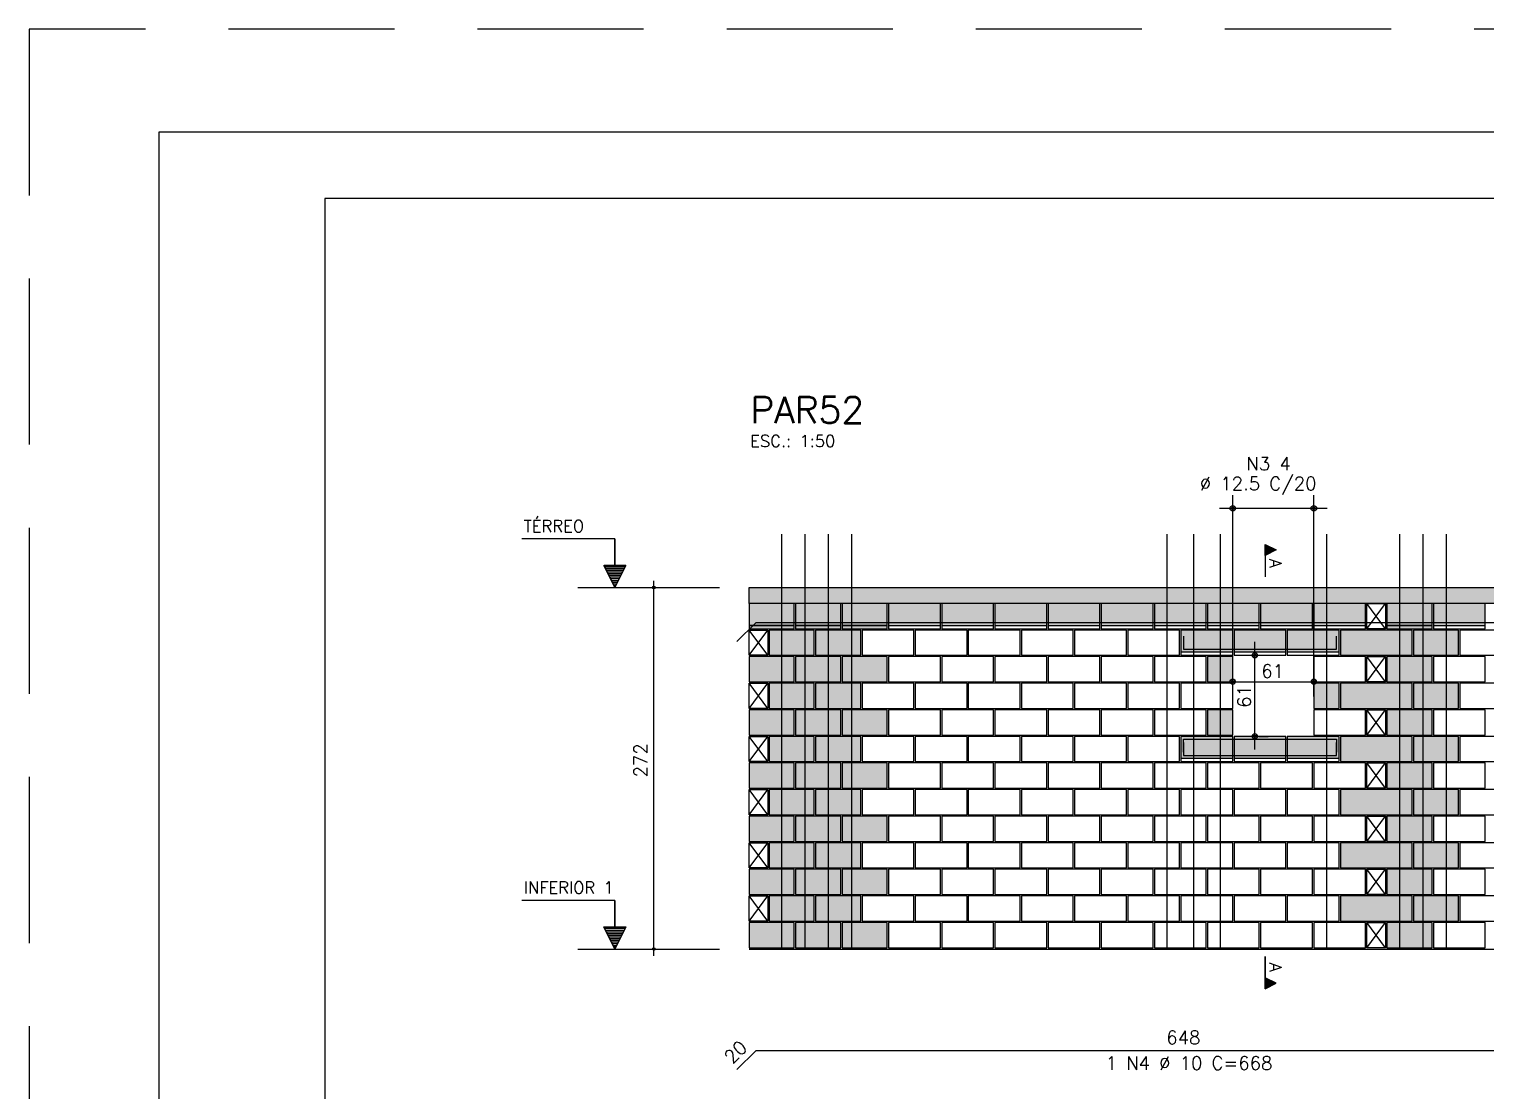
# Model space of a CAD drawing. Extents: x -1.9 to 86, y -1.6 to 60.9.
# Drawn here: x -1.95 to 19.98, y 44.97 to 60.95 of the extents above; entities that cross this region are included whole.
import ezdxf

# ---------------------------------------------------------------- set-up
doc = ezdxf.new("R2010")
doc.units = 0
doc.header["$MEASUREMENT"] = 0
doc.linetypes.add('HIDDEN', pattern=[0.375, 0.25, -0.125])
doc.layers.get('0').update_dxf_attribs({"linetype": 'CONTINUOUS'})
doc.layers.get('Defpoints').update_dxf_attribs({"linetype": 'CONTINUOUS'})
for name, color, linetype in [('ARQ_FOLHA', 7, 'CONTINUOUS'), ('PENA_01', 1, 'CONTINUOUS'), ('PENA_02', 2, 'CONTINUOUS'), ('PENA_03', 3, 'CONTINUOUS'), ('PENA_05', 5, 'CONTINUOUS'), ('PENA_06', 6, 'CONTINUOUS'), ('PENA_09', 254, 'CONTINUOUS'), ('PENA_11', 252, 'CONTINUOUS'), ('PENA_19', 240, 'CONTINUOUS'), ('PENA_21', 100, 'CONTINUOUS'), ('PENA_23', 50, 'CONTINUOUS')]:
    doc.layers.add(name, color=color, linetype=linetype)
doc.styles.get("Standard").update_dxf_attribs({"font": 'ROMANS.SHX'})

# ---------------------------------------------------------------- blocks, each defined once
blk = doc.blocks.new('FOLHA A1 - 841 X 594')
at = {"layer": 'ARQ_FOLHA', "color": 1}
for points in [[(-841, 0), (0, 0), (0, 594), (-841, 594)], [(-816, 10), (-10, 10), (-10, 584), (-816, 584)]]:
    blk.add_lwpolyline(points, close=True, dxfattribs=at)
at = {"layer": 'Defpoints', "color": 8, "linetype": 'HIDDEN', "ltscale": 100}
blk.add_lwpolyline([(-860.5, 609.5), (-860.5, -15.5), (19.5, -15.5), (19.5, 609.5)], close=True, dxfattribs=at)
blk = doc.blocks.new('*U24')
blk.add_blockref('FOLHA A1 - 841 X 594', (0, 0))

msp = doc.modelspace()

# ---------------------------------------------------------------- linework, layer by layer
at = {"layer": 'PENA_01', "linetype": 'Continuous'}
for p, q in [((15.967, 53.738), (17.587, 53.738)), ((16.167, 50.927), (16.167, 53.938)), ((17.387, 50.907), (17.387, 53.938)), ((6.309, 52.547), (8.44, 52.547)), ((8.887, 51.977), (9.567, 51.977)), ((9.587, 51.977), (10.267, 51.977)), ((10.287, 51.977), (10.967, 51.977)), ((10.987, 51.977), (11.767, 51.977)), ((11.787, 51.977), (12.567, 51.977)), ((12.587, 51.977), (13.367, 51.977)), ((13.387, 51.977), (14.167, 51.977)), ((14.187, 51.977), (14.967, 51.977)), ((14.987, 51.977), (15.767, 51.977)), ((15.787, 51.977), (16.567, 51.977)), ((16.587, 51.977), (17.367, 51.977)), ((17.387, 51.977), (18.167, 51.977)), ((18.487, 51.977), (19.167, 51.977)), ((19.187, 51.977), (19.967, 51.977)), ((15.387, 51.577), (16.167, 51.577)), ((16.187, 51.577), (16.967, 51.577)), ((16.499, 50.107), (16.499, 51.727)), ((16.987, 51.577), (17.767, 51.577)), ((16.167, 51.117), (16.167, 51.329)), ((16.574, 51.527), (16.699, 51.527)), ((17.387, 51.117), (17.387, 51.329)), ((15.967, 51.129), (17.587, 51.129)), ((16.558, 50.307), (16.699, 50.307)), ((15.387, 49.977), (16.167, 49.977)), ((16.187, 49.977), (16.967, 49.977)), ((16.987, 49.977), (17.767, 49.977)), ((6.309, 47.107), (8.44, 47.107))]:
    msp.add_line(p, q, dxfattribs=at)
at = {"layer": 'PENA_02', "linetype": 'Continuous'}
for p, q in [((18.187, 51.927), (18.187, 52.307)), ((18.187, 52.307), (18.467, 52.307)), ((18.467, 52.307), (18.467, 51.927)), ((8.887, 51.527), (8.887, 51.907)), ((8.887, 51.907), (9.167, 51.907)), ((9.167, 51.907), (9.167, 51.527)), ((18.467, 51.927), (18.187, 51.927)), ((9.167, 51.527), (8.887, 51.527)), ((18.187, 51.127), (18.187, 51.507)), ((18.187, 51.507), (18.467, 51.507)), ((18.467, 51.507), (18.467, 51.127)), ((8.887, 50.727), (8.887, 51.107)), ((8.887, 51.107), (9.167, 51.107)), ((9.167, 51.107), (9.167, 50.727)), ((18.467, 51.127), (18.187, 51.127)), ((9.167, 50.727), (8.887, 50.727)), ((18.187, 50.327), (18.187, 50.707)), ((18.187, 50.707), (18.467, 50.707)), ((18.467, 50.707), (18.467, 50.327)), ((8.887, 49.927), (8.887, 50.307)), ((8.887, 50.307), (9.167, 50.307)), ((9.167, 50.307), (9.167, 49.927)), ((18.467, 50.327), (18.187, 50.327)), ((9.167, 49.927), (8.887, 49.927)), ((18.187, 49.527), (18.187, 49.907)), ((18.187, 49.907), (18.467, 49.907)), ((18.467, 49.907), (18.467, 49.527)), ((8.887, 49.127), (8.887, 49.507)), ((8.887, 49.507), (9.167, 49.507)), ((9.167, 49.507), (9.167, 49.127)), ((18.467, 49.527), (18.187, 49.527)), ((9.167, 49.127), (8.887, 49.127)), ((18.187, 48.727), (18.187, 49.107)), ((18.187, 49.107), (18.467, 49.107)), ((18.467, 49.107), (18.467, 48.727)), ((8.887, 48.327), (8.887, 48.707)), ((8.887, 48.707), (9.167, 48.707)), ((9.167, 48.707), (9.167, 48.327)), ((18.467, 48.727), (18.187, 48.727)), ((9.167, 48.327), (8.887, 48.327)), ((18.187, 47.927), (18.187, 48.307)), ((18.187, 48.307), (18.467, 48.307)), ((18.467, 48.307), (18.467, 47.927)), ((8.887, 47.527), (8.887, 47.907)), ((8.887, 47.907), (9.167, 47.907)), ((9.167, 47.907), (9.167, 47.527)), ((18.467, 47.927), (18.187, 47.927)), ((9.167, 47.527), (8.887, 47.527)), ((18.187, 47.127), (18.187, 47.507)), ((18.187, 47.507), (18.467, 47.507)), ((18.467, 47.507), (18.467, 47.127)), ((8.887, 47.107), (31.867, 47.107)), ((18.467, 47.127), (18.187, 47.127))]:
    msp.add_line(p, q, dxfattribs=at)
for points in [[(8.887, 52.307), (8.887, 52.547), (31.867, 52.547), (31.867, 52.307), (8.887, 52.307)], [(8.887, 51.927), (9.567, 51.927), (9.567, 52.307), (8.887, 52.307), (8.887, 51.927)], [(9.587, 51.927), (10.267, 51.927), (10.267, 52.307), (9.587, 52.307), (9.587, 51.927)], [(10.287, 51.927), (10.967, 51.927), (10.967, 52.307), (10.287, 52.307), (10.287, 51.927)], [(10.987, 51.927), (11.767, 51.927), (11.767, 52.307), (10.987, 52.307), (10.987, 51.927)], [(11.787, 51.927), (12.567, 51.927), (12.567, 52.307), (11.787, 52.307), (11.787, 51.927)], [(12.587, 51.927), (13.367, 51.927), (13.367, 52.307), (12.587, 52.307), (12.587, 51.927)], [(13.387, 51.927), (14.167, 51.927), (14.167, 52.307), (13.387, 52.307), (13.387, 51.927)], [(14.187, 51.927), (14.967, 51.927), (14.967, 52.307), (14.187, 52.307), (14.187, 51.927)], [(14.987, 51.927), (15.767, 51.927), (15.767, 52.307), (14.987, 52.307), (14.987, 51.927)], [(15.787, 51.927), (16.567, 51.927), (16.567, 52.307), (15.787, 52.307), (15.787, 51.927)], [(16.587, 51.927), (17.367, 51.927), (17.367, 52.307), (16.587, 52.307), (16.587, 51.927)], [(17.387, 51.927), (18.167, 51.927), (18.167, 52.307), (17.387, 52.307), (17.387, 51.927)], [(18.487, 51.927), (19.167, 51.927), (19.167, 52.307), (18.487, 52.307), (18.487, 51.927)], [(19.187, 51.927), (19.967, 51.927), (19.967, 52.307), (19.187, 52.307), (19.187, 51.927)], [(9.187, 51.527), (9.867, 51.527), (9.867, 51.907), (9.187, 51.907), (9.187, 51.527)], [(9.887, 51.527), (10.567, 51.527), (10.567, 51.907), (9.887, 51.907), (9.887, 51.527)], [(10.587, 51.527), (11.367, 51.527), (11.367, 51.907), (10.587, 51.907), (10.587, 51.527)], [(11.387, 51.527), (12.167, 51.527), (12.167, 51.907), (11.387, 51.907), (11.387, 51.527)], [(12.187, 51.527), (12.967, 51.527), (12.967, 51.907), (12.187, 51.907), (12.187, 51.527)], [(12.987, 51.527), (13.767, 51.527), (13.767, 51.907), (12.987, 51.907), (12.987, 51.527)], [(13.787, 51.527), (14.567, 51.527), (14.567, 51.907), (13.787, 51.907), (13.787, 51.527)], [(14.587, 51.527), (15.367, 51.527), (15.367, 51.907), (14.587, 51.907), (14.587, 51.527)], [(15.387, 51.527), (16.167, 51.527), (16.167, 51.907), (15.387, 51.907), (15.387, 51.527)], [(16.187, 51.527), (16.967, 51.527), (16.967, 51.907), (16.187, 51.907), (16.187, 51.527)], [(16.987, 51.527), (17.767, 51.527), (17.767, 51.907), (16.987, 51.907), (16.987, 51.527)], [(17.787, 51.527), (18.867, 51.527), (18.867, 51.907), (17.787, 51.907), (17.787, 51.527)], [(18.887, 51.527), (19.567, 51.527), (19.567, 51.907), (18.887, 51.907), (18.887, 51.527)], [(19.587, 51.527), (20.367, 51.527), (20.367, 51.907), (19.587, 51.907), (19.587, 51.527)], [(8.887, 51.127), (9.567, 51.127), (9.567, 51.507), (8.887, 51.507), (8.887, 51.127)], [(9.587, 51.127), (10.267, 51.127), (10.267, 51.507), (9.587, 51.507), (9.587, 51.127)], [(10.287, 51.127), (10.967, 51.127), (10.967, 51.507), (10.287, 51.507), (10.287, 51.127)], [(10.987, 51.127), (11.767, 51.127), (11.767, 51.507), (10.987, 51.507), (10.987, 51.127)], [(11.787, 51.127), (12.567, 51.127), (12.567, 51.507), (11.787, 51.507), (11.787, 51.127)], [(12.587, 51.127), (13.367, 51.127), (13.367, 51.507), (12.587, 51.507), (12.587, 51.127)], [(13.387, 51.127), (14.167, 51.127), (14.167, 51.507), (13.387, 51.507), (13.387, 51.127)], [(14.187, 51.127), (14.967, 51.127), (14.967, 51.507), (14.187, 51.507), (14.187, 51.127)], [(14.987, 51.127), (15.767, 51.127), (15.767, 51.507), (14.987, 51.507), (14.987, 51.127)], [(15.787, 51.127), (16.167, 51.127), (16.167, 51.507), (15.787, 51.507), (15.787, 51.127)], [(17.387, 51.127), (18.167, 51.127), (18.167, 51.507), (17.387, 51.507), (17.387, 51.127)], [(18.487, 51.127), (19.167, 51.127), (19.167, 51.507), (18.487, 51.507), (18.487, 51.127)], [(19.187, 51.127), (19.967, 51.127), (19.967, 51.507), (19.187, 51.507), (19.187, 51.127)], [(9.187, 50.727), (9.867, 50.727), (9.867, 51.107), (9.187, 51.107), (9.187, 50.727)], [(9.887, 50.727), (10.567, 50.727), (10.567, 51.107), (9.887, 51.107), (9.887, 50.727)], [(10.587, 50.727), (11.367, 50.727), (11.367, 51.107), (10.587, 51.107), (10.587, 50.727)], [(11.387, 50.727), (12.167, 50.727), (12.167, 51.107), (11.387, 51.107), (11.387, 50.727)], [(12.187, 50.727), (12.967, 50.727), (12.967, 51.107), (12.187, 51.107), (12.187, 50.727)], [(12.987, 50.727), (13.767, 50.727), (13.767, 51.107), (12.987, 51.107), (12.987, 50.727)], [(13.787, 50.727), (14.567, 50.727), (14.567, 51.107), (13.787, 51.107), (13.787, 50.727)], [(14.587, 50.727), (15.367, 50.727), (15.367, 51.107), (14.587, 51.107), (14.587, 50.727)], [(15.387, 50.727), (16.167, 50.727), (16.167, 51.107), (15.387, 51.107), (15.387, 50.727)], [(17.387, 50.727), (17.767, 50.727), (17.767, 51.107), (17.387, 51.107), (17.387, 50.727)], [(17.787, 50.727), (18.867, 50.727), (18.867, 51.107), (17.787, 51.107), (17.787, 50.727)], [(18.887, 50.727), (19.567, 50.727), (19.567, 51.107), (18.887, 51.107), (18.887, 50.727)], [(19.587, 50.727), (20.367, 50.727), (20.367, 51.107), (19.587, 51.107), (19.587, 50.727)], [(8.887, 50.327), (9.567, 50.327), (9.567, 50.707), (8.887, 50.707), (8.887, 50.327)], [(9.587, 50.327), (10.267, 50.327), (10.267, 50.707), (9.587, 50.707), (9.587, 50.327)], [(10.287, 50.327), (10.967, 50.327), (10.967, 50.707), (10.287, 50.707), (10.287, 50.327)], [(10.987, 50.327), (11.767, 50.327), (11.767, 50.707), (10.987, 50.707), (10.987, 50.327)], [(11.787, 50.327), (12.567, 50.327), (12.567, 50.707), (11.787, 50.707), (11.787, 50.327)], [(12.587, 50.327), (13.367, 50.327), (13.367, 50.707), (12.587, 50.707), (12.587, 50.327)], [(13.387, 50.327), (14.167, 50.327), (14.167, 50.707), (13.387, 50.707), (13.387, 50.327)], [(14.187, 50.327), (14.967, 50.327), (14.967, 50.707), (14.187, 50.707), (14.187, 50.327)], [(14.987, 50.327), (15.767, 50.327), (15.767, 50.707), (14.987, 50.707), (14.987, 50.327)], [(15.787, 50.327), (16.167, 50.327), (16.167, 50.707), (15.787, 50.707), (15.787, 50.327)], [(17.387, 50.327), (18.167, 50.327), (18.167, 50.707), (17.387, 50.707), (17.387, 50.327)], [(18.487, 50.327), (19.167, 50.327), (19.167, 50.707), (18.487, 50.707), (18.487, 50.327)], [(19.187, 50.327), (19.967, 50.327), (19.967, 50.707), (19.187, 50.707), (19.187, 50.327)], [(9.187, 49.927), (9.867, 49.927), (9.867, 50.307), (9.187, 50.307), (9.187, 49.927)], [(9.887, 49.927), (10.567, 49.927), (10.567, 50.307), (9.887, 50.307), (9.887, 49.927)], [(10.587, 49.927), (11.367, 49.927), (11.367, 50.307), (10.587, 50.307), (10.587, 49.927)], [(11.387, 49.927), (12.167, 49.927), (12.167, 50.307), (11.387, 50.307), (11.387, 49.927)], [(12.187, 49.927), (12.967, 49.927), (12.967, 50.307), (12.187, 50.307), (12.187, 49.927)], [(12.987, 49.927), (13.767, 49.927), (13.767, 50.307), (12.987, 50.307), (12.987, 49.927)], [(13.787, 49.927), (14.567, 49.927), (14.567, 50.307), (13.787, 50.307), (13.787, 49.927)], [(14.587, 49.927), (15.367, 49.927), (15.367, 50.307), (14.587, 50.307), (14.587, 49.927)], [(15.387, 49.927), (16.167, 49.927), (16.167, 50.307), (15.387, 50.307), (15.387, 49.927)], [(16.187, 49.927), (16.967, 49.927), (16.967, 50.307), (16.187, 50.307), (16.187, 49.927)], [(16.987, 49.927), (17.767, 49.927), (17.767, 50.307), (16.987, 50.307), (16.987, 49.927)], [(17.787, 49.927), (18.867, 49.927), (18.867, 50.307), (17.787, 50.307), (17.787, 49.927)], [(18.887, 49.927), (19.567, 49.927), (19.567, 50.307), (18.887, 50.307), (18.887, 49.927)], [(19.587, 49.927), (20.367, 49.927), (20.367, 50.307), (19.587, 50.307), (19.587, 49.927)], [(8.887, 49.527), (9.567, 49.527), (9.567, 49.907), (8.887, 49.907), (8.887, 49.527)], [(9.587, 49.527), (10.267, 49.527), (10.267, 49.907), (9.587, 49.907), (9.587, 49.527)], [(10.287, 49.527), (10.967, 49.527), (10.967, 49.907), (10.287, 49.907), (10.287, 49.527)], [(10.987, 49.527), (11.767, 49.527), (11.767, 49.907), (10.987, 49.907), (10.987, 49.527)], [(11.787, 49.527), (12.567, 49.527), (12.567, 49.907), (11.787, 49.907), (11.787, 49.527)], [(12.587, 49.527), (13.367, 49.527), (13.367, 49.907), (12.587, 49.907), (12.587, 49.527)], [(13.387, 49.527), (14.167, 49.527), (14.167, 49.907), (13.387, 49.907), (13.387, 49.527)], [(14.187, 49.527), (14.967, 49.527), (14.967, 49.907), (14.187, 49.907), (14.187, 49.527)], [(14.987, 49.527), (15.767, 49.527), (15.767, 49.907), (14.987, 49.907), (14.987, 49.527)], [(15.787, 49.527), (16.567, 49.527), (16.567, 49.907), (15.787, 49.907), (15.787, 49.527)], [(16.587, 49.527), (17.367, 49.527), (17.367, 49.907), (16.587, 49.907), (16.587, 49.527)], [(17.387, 49.527), (18.167, 49.527), (18.167, 49.907), (17.387, 49.907), (17.387, 49.527)], [(18.487, 49.527), (19.167, 49.527), (19.167, 49.907), (18.487, 49.907), (18.487, 49.527)], [(19.187, 49.527), (19.967, 49.527), (19.967, 49.907), (19.187, 49.907), (19.187, 49.527)], [(9.187, 49.127), (9.867, 49.127), (9.867, 49.507), (9.187, 49.507), (9.187, 49.127)], [(9.887, 49.127), (10.567, 49.127), (10.567, 49.507), (9.887, 49.507), (9.887, 49.127)], [(10.587, 49.127), (11.367, 49.127), (11.367, 49.507), (10.587, 49.507), (10.587, 49.127)], [(11.387, 49.127), (12.167, 49.127), (12.167, 49.507), (11.387, 49.507), (11.387, 49.127)], [(12.187, 49.127), (12.967, 49.127), (12.967, 49.507), (12.187, 49.507), (12.187, 49.127)], [(12.987, 49.127), (13.767, 49.127), (13.767, 49.507), (12.987, 49.507), (12.987, 49.127)], [(13.787, 49.127), (14.567, 49.127), (14.567, 49.507), (13.787, 49.507), (13.787, 49.127)], [(14.587, 49.127), (15.367, 49.127), (15.367, 49.507), (14.587, 49.507), (14.587, 49.127)], [(15.387, 49.127), (16.167, 49.127), (16.167, 49.507), (15.387, 49.507), (15.387, 49.127)], [(16.187, 49.127), (16.967, 49.127), (16.967, 49.507), (16.187, 49.507), (16.187, 49.127)], [(16.987, 49.127), (17.767, 49.127), (17.767, 49.507), (16.987, 49.507), (16.987, 49.127)], [(17.787, 49.127), (18.867, 49.127), (18.867, 49.507), (17.787, 49.507), (17.787, 49.127)], [(18.887, 49.127), (19.567, 49.127), (19.567, 49.507), (18.887, 49.507), (18.887, 49.127)], [(19.587, 49.127), (20.367, 49.127), (20.367, 49.507), (19.587, 49.507), (19.587, 49.127)], [(8.887, 48.727), (9.567, 48.727), (9.567, 49.107), (8.887, 49.107), (8.887, 48.727)], [(9.587, 48.727), (10.267, 48.727), (10.267, 49.107), (9.587, 49.107), (9.587, 48.727)], [(10.287, 48.727), (10.967, 48.727), (10.967, 49.107), (10.287, 49.107), (10.287, 48.727)], [(10.987, 48.727), (11.767, 48.727), (11.767, 49.107), (10.987, 49.107), (10.987, 48.727)], [(11.787, 48.727), (12.567, 48.727), (12.567, 49.107), (11.787, 49.107), (11.787, 48.727)], [(12.587, 48.727), (13.367, 48.727), (13.367, 49.107), (12.587, 49.107), (12.587, 48.727)], [(13.387, 48.727), (14.167, 48.727), (14.167, 49.107), (13.387, 49.107), (13.387, 48.727)], [(14.187, 48.727), (14.967, 48.727), (14.967, 49.107), (14.187, 49.107), (14.187, 48.727)], [(14.987, 48.727), (15.767, 48.727), (15.767, 49.107), (14.987, 49.107), (14.987, 48.727)], [(15.787, 48.727), (16.567, 48.727), (16.567, 49.107), (15.787, 49.107), (15.787, 48.727)], [(16.587, 48.727), (17.367, 48.727), (17.367, 49.107), (16.587, 49.107), (16.587, 48.727)], [(17.387, 48.727), (18.167, 48.727), (18.167, 49.107), (17.387, 49.107), (17.387, 48.727)], [(18.487, 48.727), (19.167, 48.727), (19.167, 49.107), (18.487, 49.107), (18.487, 48.727)], [(19.187, 48.727), (19.967, 48.727), (19.967, 49.107), (19.187, 49.107), (19.187, 48.727)], [(9.187, 48.327), (9.867, 48.327), (9.867, 48.707), (9.187, 48.707), (9.187, 48.327)], [(9.887, 48.327), (10.567, 48.327), (10.567, 48.707), (9.887, 48.707), (9.887, 48.327)], [(10.587, 48.327), (11.367, 48.327), (11.367, 48.707), (10.587, 48.707), (10.587, 48.327)], [(11.387, 48.327), (12.167, 48.327), (12.167, 48.707), (11.387, 48.707), (11.387, 48.327)], [(12.187, 48.327), (12.967, 48.327), (12.967, 48.707), (12.187, 48.707), (12.187, 48.327)], [(12.987, 48.327), (13.767, 48.327), (13.767, 48.707), (12.987, 48.707), (12.987, 48.327)], [(13.787, 48.327), (14.567, 48.327), (14.567, 48.707), (13.787, 48.707), (13.787, 48.327)], [(14.587, 48.327), (15.367, 48.327), (15.367, 48.707), (14.587, 48.707), (14.587, 48.327)], [(15.387, 48.327), (16.167, 48.327), (16.167, 48.707), (15.387, 48.707), (15.387, 48.327)], [(16.187, 48.327), (16.967, 48.327), (16.967, 48.707), (16.187, 48.707), (16.187, 48.327)], [(16.987, 48.327), (17.767, 48.327), (17.767, 48.707), (16.987, 48.707), (16.987, 48.327)], [(17.787, 48.327), (18.867, 48.327), (18.867, 48.707), (17.787, 48.707), (17.787, 48.327)], [(18.887, 48.327), (19.567, 48.327), (19.567, 48.707), (18.887, 48.707), (18.887, 48.327)], [(19.587, 48.327), (20.367, 48.327), (20.367, 48.707), (19.587, 48.707), (19.587, 48.327)], [(8.887, 47.927), (9.567, 47.927), (9.567, 48.307), (8.887, 48.307), (8.887, 47.927)], [(9.587, 47.927), (10.267, 47.927), (10.267, 48.307), (9.587, 48.307), (9.587, 47.927)], [(10.287, 47.927), (10.967, 47.927), (10.967, 48.307), (10.287, 48.307), (10.287, 47.927)], [(10.987, 47.927), (11.767, 47.927), (11.767, 48.307), (10.987, 48.307), (10.987, 47.927)], [(11.787, 47.927), (12.567, 47.927), (12.567, 48.307), (11.787, 48.307), (11.787, 47.927)], [(12.587, 47.927), (13.367, 47.927), (13.367, 48.307), (12.587, 48.307), (12.587, 47.927)], [(13.387, 47.927), (14.167, 47.927), (14.167, 48.307), (13.387, 48.307), (13.387, 47.927)], [(14.187, 47.927), (14.967, 47.927), (14.967, 48.307), (14.187, 48.307), (14.187, 47.927)], [(14.987, 47.927), (15.767, 47.927), (15.767, 48.307), (14.987, 48.307), (14.987, 47.927)], [(15.787, 47.927), (16.567, 47.927), (16.567, 48.307), (15.787, 48.307), (15.787, 47.927)], [(16.587, 47.927), (17.367, 47.927), (17.367, 48.307), (16.587, 48.307), (16.587, 47.927)], [(17.387, 47.927), (18.167, 47.927), (18.167, 48.307), (17.387, 48.307), (17.387, 47.927)], [(18.487, 47.927), (19.167, 47.927), (19.167, 48.307), (18.487, 48.307), (18.487, 47.927)], [(19.187, 47.927), (19.967, 47.927), (19.967, 48.307), (19.187, 48.307), (19.187, 47.927)], [(9.187, 47.527), (9.867, 47.527), (9.867, 47.907), (9.187, 47.907), (9.187, 47.527)], [(9.887, 47.527), (10.567, 47.527), (10.567, 47.907), (9.887, 47.907), (9.887, 47.527)], [(10.587, 47.527), (11.367, 47.527), (11.367, 47.907), (10.587, 47.907), (10.587, 47.527)], [(11.387, 47.527), (12.167, 47.527), (12.167, 47.907), (11.387, 47.907), (11.387, 47.527)], [(12.187, 47.527), (12.967, 47.527), (12.967, 47.907), (12.187, 47.907), (12.187, 47.527)], [(12.987, 47.527), (13.767, 47.527), (13.767, 47.907), (12.987, 47.907), (12.987, 47.527)], [(13.787, 47.527), (14.567, 47.527), (14.567, 47.907), (13.787, 47.907), (13.787, 47.527)], [(14.587, 47.527), (15.367, 47.527), (15.367, 47.907), (14.587, 47.907), (14.587, 47.527)], [(15.387, 47.527), (16.167, 47.527), (16.167, 47.907), (15.387, 47.907), (15.387, 47.527)], [(16.187, 47.527), (16.967, 47.527), (16.967, 47.907), (16.187, 47.907), (16.187, 47.527)], [(16.987, 47.527), (17.767, 47.527), (17.767, 47.907), (16.987, 47.907), (16.987, 47.527)], [(17.787, 47.527), (18.867, 47.527), (18.867, 47.907), (17.787, 47.907), (17.787, 47.527)], [(18.887, 47.527), (19.567, 47.527), (19.567, 47.907), (18.887, 47.907), (18.887, 47.527)], [(19.587, 47.527), (20.367, 47.527), (20.367, 47.907), (19.587, 47.907), (19.587, 47.527)], [(8.887, 47.127), (9.567, 47.127), (9.567, 47.507), (8.887, 47.507), (8.887, 47.127)], [(9.587, 47.127), (10.267, 47.127), (10.267, 47.507), (9.587, 47.507), (9.587, 47.127)], [(10.287, 47.127), (10.967, 47.127), (10.967, 47.507), (10.287, 47.507), (10.287, 47.127)], [(10.987, 47.127), (11.767, 47.127), (11.767, 47.507), (10.987, 47.507), (10.987, 47.127)], [(11.787, 47.127), (12.567, 47.127), (12.567, 47.507), (11.787, 47.507), (11.787, 47.127)], [(12.587, 47.127), (13.367, 47.127), (13.367, 47.507), (12.587, 47.507), (12.587, 47.127)], [(13.387, 47.127), (14.167, 47.127), (14.167, 47.507), (13.387, 47.507), (13.387, 47.127)], [(14.187, 47.127), (14.967, 47.127), (14.967, 47.507), (14.187, 47.507), (14.187, 47.127)], [(14.987, 47.127), (15.767, 47.127), (15.767, 47.507), (14.987, 47.507), (14.987, 47.127)], [(15.787, 47.127), (16.567, 47.127), (16.567, 47.507), (15.787, 47.507), (15.787, 47.127)], [(16.587, 47.127), (17.367, 47.127), (17.367, 47.507), (16.587, 47.507), (16.587, 47.127)], [(17.387, 47.127), (18.167, 47.127), (18.167, 47.507), (17.387, 47.507), (17.387, 47.127)], [(18.487, 47.127), (19.167, 47.127), (19.167, 47.507), (18.487, 47.507), (18.487, 47.127)], [(19.187, 47.127), (19.967, 47.127), (19.967, 47.507), (19.187, 47.507), (19.187, 47.127)]]:
    msp.add_lwpolyline(points, dxfattribs=at)
for centre, radius in [((16.167, 53.738), 0.0416), ((16.167, 53.738), 0.0208), ((17.387, 53.738), 0.0416), ((17.387, 53.738), 0.0208), ((7.455, 52.547), 0.02), ((7.455, 52.547), 0.01), ((16.499, 51.527), 0.04), ((16.499, 51.527), 0.02), ((16.167, 51.129), 0.04), ((16.167, 51.129), 0.02), ((17.387, 51.129), 0.04), ((17.387, 51.129), 0.02), ((16.499, 50.307), 0.04), ((16.499, 50.307), 0.02), ((7.455, 47.107), 0.02), ((7.455, 47.107), 0.01)]:
    msp.add_circle(centre, radius, dxfattribs=at)
at = {"layer": 'PENA_03', "linetype": 'Continuous'}
for p, q in [((6.868, 53.279), (5.468, 53.279)), ((6.868, 52.879), (6.868, 53.279)), ((6.869, 52.879), (6.869, 53.28)), ((16.653, 53.109), (16.653, 53.195)), ((16.653, 53.195), (16.819, 53.112)), ((16.653, 53.194), (16.653, 52.707)), ((16.654, 53.194), (16.654, 53.03)), ((16.654, 53.194), (16.817, 53.112)), ((16.817, 53.112), (16.654, 53.03)), ((16.819, 53.112), (16.654, 53.029)), ((16.654, 53.029), (16.654, 53.109)), ((16.666, 53.189), (16.666, 53.035)), ((16.678, 53.182), (16.678, 53.042)), ((16.691, 53.176), (16.691, 53.048)), ((16.704, 53.169), (16.704, 53.055)), ((16.717, 53.163), (16.717, 53.061)), ((16.729, 53.157), (16.729, 53.067)), ((16.742, 53.15), (16.742, 53.074)), ((16.755, 53.144), (16.755, 53.08)), ((16.768, 53.137), (16.768, 53.086)), ((16.781, 53.131), (16.781, 53.093)), ((16.793, 53.125), (16.793, 53.099)), ((16.806, 53.118), (16.806, 53.106)), ((6.868, 52.547), (6.702, 52.879)), ((6.702, 52.879), (6.868, 52.879)), ((6.868, 52.55), (6.705, 52.878)), ((7.032, 52.878), (6.705, 52.878)), ((7.022, 52.854), (6.715, 52.854)), ((7.034, 52.879), (6.868, 52.547)), ((7.032, 52.878), (6.868, 52.55)), ((6.869, 52.879), (7.034, 52.879)), ((7.009, 52.828), (6.728, 52.828)), ((6.996, 52.803), (6.741, 52.803)), ((6.983, 52.777), (6.753, 52.777)), ((6.97, 52.751), (6.766, 52.751)), ((6.958, 52.726), (6.779, 52.726)), ((6.945, 52.7), (6.792, 52.7)), ((6.932, 52.675), (6.805, 52.675)), ((6.919, 52.649), (6.817, 52.649)), ((7.455, 47.007), (7.455, 52.647)), ((6.907, 52.624), (6.83, 52.624)), ((6.894, 52.598), (6.843, 52.598)), ((6.881, 52.573), (6.856, 52.573)), ((18.467, 51.927), (18.187, 52.307)), ((18.187, 51.927), (18.467, 52.307)), ((9.167, 51.527), (8.887, 51.907)), ((8.887, 51.527), (9.167, 51.907)), ((16.374, 51.527), (16.374, 51.527)), ((18.467, 51.127), (18.187, 51.507)), ((18.187, 51.127), (18.467, 51.507)), ((9.167, 50.727), (8.887, 51.107)), ((8.887, 50.727), (9.167, 51.107)), ((16.167, 50.917), (16.167, 50.917)), ((17.387, 50.917), (17.387, 50.917)), ((16.167, 50.727), (16.167, 50.727)), ((17.387, 50.707), (17.387, 50.707)), ((18.467, 50.327), (18.187, 50.707)), ((18.187, 50.327), (18.467, 50.707)), ((9.167, 49.927), (8.887, 50.307)), ((8.887, 49.927), (9.167, 50.307)), ((16.358, 50.307), (16.358, 50.307)), ((18.467, 49.527), (18.187, 49.907)), ((18.187, 49.527), (18.467, 49.907)), ((9.167, 49.127), (8.887, 49.507)), ((8.887, 49.127), (9.167, 49.507)), ((18.467, 48.727), (18.187, 49.107)), ((18.187, 48.727), (18.467, 49.107)), ((9.167, 48.327), (8.887, 48.707)), ((8.887, 48.327), (9.167, 48.707)), ((18.467, 47.927), (18.187, 48.307)), ((18.187, 47.927), (18.467, 48.307)), ((6.868, 47.839), (5.468, 47.839)), ((6.868, 47.439), (6.868, 47.839)), ((6.869, 47.439), (6.869, 47.84)), ((9.167, 47.527), (8.887, 47.907)), ((8.887, 47.527), (9.167, 47.907)), ((6.868, 47.107), (6.702, 47.439)), ((6.702, 47.439), (6.868, 47.439)), ((6.868, 47.11), (6.705, 47.438)), ((7.032, 47.438), (6.705, 47.438)), ((7.022, 47.414), (6.715, 47.414)), ((7.009, 47.388), (6.728, 47.388)), ((6.996, 47.363), (6.741, 47.363)), ((7.034, 47.439), (6.868, 47.107)), ((7.032, 47.438), (6.868, 47.11)), ((6.869, 47.439), (7.034, 47.439)), ((18.467, 47.127), (18.187, 47.507)), ((18.187, 47.127), (18.467, 47.507)), ((6.983, 47.337), (6.753, 47.337)), ((6.97, 47.311), (6.766, 47.311)), ((6.958, 47.286), (6.779, 47.286)), ((6.945, 47.26), (6.792, 47.26)), ((6.932, 47.235), (6.805, 47.235)), ((6.919, 47.209), (6.817, 47.209)), ((6.907, 47.184), (6.83, 47.184)), ((6.894, 47.158), (6.843, 47.158)), ((6.881, 47.133), (6.856, 47.133)), ((16.653, 46.996), (16.653, 46.51)), ((16.654, 46.676), (16.654, 46.996)), ((16.653, 46.51), (16.819, 46.593)), ((16.819, 46.593), (16.654, 46.676)), ((16.654, 46.511), (16.654, 46.675)), ((16.817, 46.593), (16.654, 46.675)), ((16.654, 46.511), (16.817, 46.593)), ((16.666, 46.516), (16.666, 46.67)), ((16.678, 46.523), (16.678, 46.663)), ((16.691, 46.529), (16.691, 46.657)), ((16.704, 46.536), (16.704, 46.65)), ((16.717, 46.542), (16.717, 46.644)), ((16.729, 46.548), (16.729, 46.638)), ((16.742, 46.555), (16.742, 46.631)), ((16.755, 46.561), (16.755, 46.625)), ((16.768, 46.567), (16.768, 46.618)), ((16.781, 46.574), (16.781, 46.612)), ((16.793, 46.58), (16.793, 46.606)), ((16.806, 46.587), (16.806, 46.599))]:
    msp.add_line(p, q, dxfattribs=at)
at = {"layer": 'PENA_05', "linetype": 'Continuous'}
for p, q in [((8.987, 52.017), (8.704, 51.734)), ((21.945, 52.017), (8.987, 52.017)), ((15.427, 51.817), (15.427, 51.617)), ((17.727, 51.617), (17.727, 51.817)), ((15.427, 51.617), (17.727, 51.617)), ((15.427, 50.067), (15.427, 50.267)), ((15.427, 50.267), (17.727, 50.267)), ((15.427, 50.217), (15.427, 50.017)), ((17.727, 50.267), (17.727, 50.067)), ((17.727, 50.017), (17.727, 50.217)), ((15.427, 50.017), (17.727, 50.017)), ((8.987, 45.577), (8.704, 45.294)), ((21.945, 45.577), (8.987, 45.577))]:
    msp.add_line(p, q, dxfattribs=at)
for points in [[(9.377, 53.347), (9.377, 47.107)], [(9.727, 53.347), (9.727, 47.107)], [(10.077, 53.347), (10.077, 47.107)], [(10.427, 53.347), (10.427, 47.107)], [(15.177, 53.347), (15.177, 47.107)], [(15.577, 53.347), (15.577, 47.107)], [(15.977, 53.347), (15.977, 47.107)], [(17.577, 53.347), (17.577, 47.107)], [(18.677, 53.347), (18.677, 47.107)], [(19.027, 53.347), (19.027, 47.107)], [(19.377, 53.347), (19.377, 47.107)]]:
    msp.add_lwpolyline(points, dxfattribs=at)
at = {"layer": 'PENA_09', "linetype": 'Continuous'}
for points in [[(8.887, 51.977), (9.567, 51.977), (9.567, 52.307), (8.887, 52.307), (8.887, 51.977)], [(9.587, 51.977), (10.267, 51.977), (10.267, 52.307), (9.587, 52.307), (9.587, 51.977)], [(10.287, 51.977), (10.967, 51.977), (10.967, 52.307), (10.287, 52.307), (10.287, 51.977)], [(10.987, 51.977), (11.767, 51.977), (11.767, 52.307), (10.987, 52.307), (10.987, 51.977)], [(11.787, 51.977), (12.567, 51.977), (12.567, 52.307), (11.787, 52.307), (11.787, 51.977)], [(12.587, 51.977), (13.367, 51.977), (13.367, 52.307), (12.587, 52.307), (12.587, 51.977)], [(13.387, 51.977), (14.167, 51.977), (14.167, 52.307), (13.387, 52.307), (13.387, 51.977)], [(14.187, 51.977), (14.967, 51.977), (14.967, 52.307), (14.187, 52.307), (14.187, 51.977)], [(14.987, 51.977), (15.767, 51.977), (15.767, 52.307), (14.987, 52.307), (14.987, 51.977)], [(15.787, 51.977), (16.567, 51.977), (16.567, 52.307), (15.787, 52.307), (15.787, 51.977)], [(16.587, 51.977), (17.367, 51.977), (17.367, 52.307), (16.587, 52.307), (16.587, 51.977)], [(17.387, 51.977), (18.167, 51.977), (18.167, 52.307), (17.387, 52.307), (17.387, 51.977)], [(18.487, 51.977), (19.167, 51.977), (19.167, 52.307), (18.487, 52.307), (18.487, 51.977)], [(19.187, 51.977), (19.967, 51.977), (19.967, 52.307), (19.187, 52.307), (19.187, 51.977)], [(15.387, 51.577), (16.167, 51.577), (16.167, 51.907), (15.387, 51.907), (15.387, 51.577)], [(16.187, 51.577), (16.967, 51.577), (16.967, 51.907), (16.187, 51.907), (16.187, 51.577)], [(16.987, 51.577), (17.767, 51.577), (17.767, 51.907), (16.987, 51.907), (16.987, 51.577)], [(15.387, 49.977), (16.167, 49.977), (16.167, 50.307), (15.387, 50.307), (15.387, 49.977)], [(16.187, 49.977), (16.967, 49.977), (16.967, 50.307), (16.187, 50.307), (16.187, 49.977)], [(16.987, 49.977), (17.767, 49.977), (17.767, 50.307), (16.987, 50.307), (16.987, 49.977)]]:
    msp.add_lwpolyline(points, dxfattribs=at)
for points in [[(8.887, 51.977), (9.567, 51.977), (9.567, 52.307)], [(8.887, 51.977), (9.567, 52.307), (8.887, 52.307)], [(8.887, 51.977), (8.887, 52.307), (8.887, 51.977)], [(9.587, 51.977), (10.267, 51.977), (10.267, 52.307)], [(9.587, 51.977), (10.267, 52.307), (9.587, 52.307)], [(9.587, 51.977), (9.587, 52.307), (9.587, 51.977)], [(10.287, 51.977), (10.967, 51.977), (10.967, 52.307)], [(10.287, 51.977), (10.967, 52.307), (10.287, 52.307)], [(10.287, 51.977), (10.287, 52.307), (10.287, 51.977)], [(10.987, 51.977), (11.767, 51.977), (11.767, 52.307)], [(10.987, 51.977), (11.767, 52.307), (10.987, 52.307)], [(10.987, 51.977), (10.987, 52.307), (10.987, 51.977)], [(11.787, 51.977), (12.567, 51.977), (12.567, 52.307)], [(11.787, 51.977), (12.567, 52.307), (11.787, 52.307)], [(11.787, 51.977), (11.787, 52.307), (11.787, 51.977)], [(12.587, 51.977), (13.367, 51.977), (13.367, 52.307)], [(12.587, 51.977), (13.367, 52.307), (12.587, 52.307)], [(12.587, 51.977), (12.587, 52.307), (12.587, 51.977)], [(13.387, 51.977), (14.167, 51.977), (14.167, 52.307)], [(13.387, 51.977), (14.167, 52.307), (13.387, 52.307)], [(13.387, 51.977), (13.387, 52.307), (13.387, 51.977)], [(14.187, 51.977), (14.967, 51.977), (14.967, 52.307)], [(14.187, 51.977), (14.967, 52.307), (14.187, 52.307)], [(14.187, 51.977), (14.187, 52.307), (14.187, 51.977)], [(14.987, 51.977), (15.767, 51.977), (15.767, 52.307)], [(14.987, 51.977), (15.767, 52.307), (14.987, 52.307)], [(14.987, 51.977), (14.987, 52.307), (14.987, 51.977)], [(15.787, 51.977), (16.567, 51.977), (16.567, 52.307)], [(15.787, 51.977), (16.567, 52.307), (15.787, 52.307)], [(15.787, 51.977), (15.787, 52.307), (15.787, 51.977)], [(16.587, 51.977), (17.367, 51.977), (17.367, 52.307)], [(16.587, 51.977), (17.367, 52.307), (16.587, 52.307)], [(16.587, 51.977), (16.587, 52.307), (16.587, 51.977)], [(17.387, 51.977), (18.167, 51.977), (18.167, 52.307)], [(17.387, 51.977), (18.167, 52.307), (17.387, 52.307)], [(17.387, 51.977), (17.387, 52.307), (17.387, 51.977)], [(18.487, 51.977), (19.167, 51.977), (19.167, 52.307)], [(18.487, 51.977), (19.167, 52.307), (18.487, 52.307)], [(18.487, 51.977), (18.487, 52.307), (18.487, 51.977)], [(19.187, 51.977), (19.967, 51.977), (19.967, 52.307)], [(19.187, 51.977), (19.967, 52.307), (19.187, 52.307)], [(19.187, 51.977), (19.187, 52.307), (19.187, 51.977)], [(15.387, 51.577), (16.167, 51.577), (16.167, 51.907)], [(15.387, 51.577), (16.167, 51.907), (15.387, 51.907)], [(15.387, 51.577), (15.387, 51.907), (15.387, 51.577)], [(16.187, 51.577), (16.967, 51.577), (16.967, 51.907)], [(16.187, 51.577), (16.967, 51.907), (16.187, 51.907)], [(16.187, 51.577), (16.187, 51.907), (16.187, 51.577)], [(16.987, 51.577), (17.767, 51.577), (17.767, 51.907)], [(16.987, 51.577), (17.767, 51.907), (16.987, 51.907)], [(16.987, 51.577), (16.987, 51.907), (16.987, 51.577)], [(15.387, 49.977), (16.167, 49.977), (16.167, 50.307)], [(15.387, 49.977), (16.167, 50.307), (15.387, 50.307)], [(15.387, 49.977), (15.387, 50.307), (15.387, 49.977)], [(16.187, 49.977), (16.967, 49.977), (16.967, 50.307)], [(16.187, 49.977), (16.967, 50.307), (16.187, 50.307)], [(16.187, 49.977), (16.187, 50.307), (16.187, 49.977)], [(16.987, 49.977), (17.767, 49.977), (17.767, 50.307)], [(16.987, 49.977), (17.767, 50.307), (16.987, 50.307)], [(16.987, 49.977), (16.987, 50.307), (16.987, 49.977)]]:
    msp.add_solid(points, dxfattribs=at)
at = {"layer": 'PENA_11', "linetype": 'Continuous'}
for points in [[(8.887, 52.307), (8.887, 52.547), (31.867, 52.547)], [(8.887, 52.307), (31.867, 52.547), (31.867, 52.307)], [(8.887, 52.307), (31.867, 52.307), (8.887, 52.307)]]:
    msp.add_solid(points, dxfattribs=at)
at = {"layer": 'PENA_19', "linetype": 'Continuous'}
for points in [[(17.787, 51.527), (18.867, 51.527), (18.867, 51.907), (17.787, 51.907), (17.787, 51.527)], [(17.787, 50.727), (18.867, 50.727), (18.867, 51.107), (17.787, 51.107), (17.787, 50.727)], [(17.787, 49.927), (18.867, 49.927), (18.867, 50.307), (17.787, 50.307), (17.787, 49.927)], [(17.787, 49.127), (18.867, 49.127), (18.867, 49.507), (17.787, 49.507), (17.787, 49.127)], [(17.787, 48.327), (18.867, 48.327), (18.867, 48.707), (17.787, 48.707), (17.787, 48.327)], [(17.787, 47.527), (18.867, 47.527), (18.867, 47.907), (17.787, 47.907), (17.787, 47.527)]]:
    msp.add_lwpolyline(points, dxfattribs=at)
for points in [[(17.787, 51.527), (18.867, 51.527), (18.867, 51.907)], [(17.787, 51.527), (18.867, 51.907), (17.787, 51.907)], [(17.787, 51.527), (17.787, 51.907), (17.787, 51.527)], [(17.787, 50.727), (18.867, 50.727), (18.867, 51.107)], [(17.787, 50.727), (18.867, 51.107), (17.787, 51.107)], [(17.787, 50.727), (17.787, 51.107), (17.787, 50.727)], [(17.787, 49.927), (18.867, 49.927), (18.867, 50.307)], [(17.787, 49.927), (18.867, 50.307), (17.787, 50.307)], [(17.787, 49.927), (17.787, 50.307), (17.787, 49.927)], [(17.787, 49.127), (18.867, 49.127), (18.867, 49.507)], [(17.787, 49.127), (18.867, 49.507), (17.787, 49.507)], [(17.787, 49.127), (17.787, 49.507), (17.787, 49.127)], [(17.787, 48.327), (18.867, 48.327), (18.867, 48.707)], [(17.787, 48.327), (18.867, 48.707), (17.787, 48.707)], [(17.787, 48.327), (17.787, 48.707), (17.787, 48.327)], [(17.787, 47.527), (18.867, 47.527), (18.867, 47.907)], [(17.787, 47.527), (18.867, 47.907), (17.787, 47.907)], [(17.787, 47.527), (17.787, 47.907), (17.787, 47.527)]]:
    msp.add_solid(points, dxfattribs=at)
at = {"layer": 'PENA_21', "linetype": 'Continuous'}
for points in [[(8.887, 51.927), (9.567, 51.927), (9.567, 51.977), (8.887, 51.977), (8.887, 51.927)], [(9.587, 51.927), (10.267, 51.927), (10.267, 51.977), (9.587, 51.977), (9.587, 51.927)], [(10.287, 51.927), (10.967, 51.927), (10.967, 51.977), (10.287, 51.977), (10.287, 51.927)], [(18.487, 51.927), (19.167, 51.927), (19.167, 51.977), (18.487, 51.977), (18.487, 51.927)], [(9.187, 51.527), (9.867, 51.527), (9.867, 51.907), (9.187, 51.907), (9.187, 51.527)], [(9.887, 51.527), (10.567, 51.527), (10.567, 51.907), (9.887, 51.907), (9.887, 51.527)], [(18.887, 51.527), (19.567, 51.527), (19.567, 51.907), (18.887, 51.907), (18.887, 51.527)], [(8.887, 51.127), (9.567, 51.127), (9.567, 51.507), (8.887, 51.507), (8.887, 51.127)], [(9.587, 51.127), (10.267, 51.127), (10.267, 51.507), (9.587, 51.507), (9.587, 51.127)], [(10.287, 51.127), (10.967, 51.127), (10.967, 51.507), (10.287, 51.507), (10.287, 51.127)], [(18.487, 51.127), (19.167, 51.127), (19.167, 51.507), (18.487, 51.507), (18.487, 51.127)], [(9.187, 50.727), (9.867, 50.727), (9.867, 51.107), (9.187, 51.107), (9.187, 50.727)], [(9.887, 50.727), (10.567, 50.727), (10.567, 51.107), (9.887, 51.107), (9.887, 50.727)], [(18.887, 50.727), (19.567, 50.727), (19.567, 51.107), (18.887, 51.107), (18.887, 50.727)], [(8.887, 50.327), (9.567, 50.327), (9.567, 50.707), (8.887, 50.707), (8.887, 50.327)], [(9.587, 50.327), (10.267, 50.327), (10.267, 50.707), (9.587, 50.707), (9.587, 50.327)], [(10.287, 50.327), (10.967, 50.327), (10.967, 50.707), (10.287, 50.707), (10.287, 50.327)], [(18.487, 50.327), (19.167, 50.327), (19.167, 50.707), (18.487, 50.707), (18.487, 50.327)], [(9.187, 49.927), (9.867, 49.927), (9.867, 50.307), (9.187, 50.307), (9.187, 49.927)], [(9.887, 49.927), (10.567, 49.927), (10.567, 50.307), (9.887, 50.307), (9.887, 49.927)], [(18.887, 49.927), (19.567, 49.927), (19.567, 50.307), (18.887, 50.307), (18.887, 49.927)], [(8.887, 49.527), (9.567, 49.527), (9.567, 49.907), (8.887, 49.907), (8.887, 49.527)], [(9.587, 49.527), (10.267, 49.527), (10.267, 49.907), (9.587, 49.907), (9.587, 49.527)], [(10.287, 49.527), (10.967, 49.527), (10.967, 49.907), (10.287, 49.907), (10.287, 49.527)], [(18.487, 49.527), (19.167, 49.527), (19.167, 49.907), (18.487, 49.907), (18.487, 49.527)], [(9.187, 49.127), (9.867, 49.127), (9.867, 49.507), (9.187, 49.507), (9.187, 49.127)], [(9.887, 49.127), (10.567, 49.127), (10.567, 49.507), (9.887, 49.507), (9.887, 49.127)], [(18.887, 49.127), (19.567, 49.127), (19.567, 49.507), (18.887, 49.507), (18.887, 49.127)], [(8.887, 48.727), (9.567, 48.727), (9.567, 49.107), (8.887, 49.107), (8.887, 48.727)], [(9.587, 48.727), (10.267, 48.727), (10.267, 49.107), (9.587, 49.107), (9.587, 48.727)], [(10.287, 48.727), (10.967, 48.727), (10.967, 49.107), (10.287, 49.107), (10.287, 48.727)], [(18.487, 48.727), (19.167, 48.727), (19.167, 49.107), (18.487, 49.107), (18.487, 48.727)], [(9.187, 48.327), (9.867, 48.327), (9.867, 48.707), (9.187, 48.707), (9.187, 48.327)], [(9.887, 48.327), (10.567, 48.327), (10.567, 48.707), (9.887, 48.707), (9.887, 48.327)], [(18.887, 48.327), (19.567, 48.327), (19.567, 48.707), (18.887, 48.707), (18.887, 48.327)], [(8.887, 47.927), (9.567, 47.927), (9.567, 48.307), (8.887, 48.307), (8.887, 47.927)], [(9.587, 47.927), (10.267, 47.927), (10.267, 48.307), (9.587, 48.307), (9.587, 47.927)], [(10.287, 47.927), (10.967, 47.927), (10.967, 48.307), (10.287, 48.307), (10.287, 47.927)], [(18.487, 47.927), (19.167, 47.927), (19.167, 48.307), (18.487, 48.307), (18.487, 47.927)], [(9.187, 47.527), (9.867, 47.527), (9.867, 47.907), (9.187, 47.907), (9.187, 47.527)], [(9.887, 47.527), (10.567, 47.527), (10.567, 47.907), (9.887, 47.907), (9.887, 47.527)], [(18.887, 47.527), (19.567, 47.527), (19.567, 47.907), (18.887, 47.907), (18.887, 47.527)], [(8.887, 47.127), (9.567, 47.127), (9.567, 47.507), (8.887, 47.507), (8.887, 47.127)], [(9.587, 47.127), (10.267, 47.127), (10.267, 47.507), (9.587, 47.507), (9.587, 47.127)], [(10.287, 47.127), (10.967, 47.127), (10.967, 47.507), (10.287, 47.507), (10.287, 47.127)], [(18.487, 47.127), (19.167, 47.127), (19.167, 47.507), (18.487, 47.507), (18.487, 47.127)]]:
    msp.add_lwpolyline(points, dxfattribs=at)
for points in [[(8.887, 51.927), (9.567, 51.927), (9.567, 51.977)], [(8.887, 51.927), (9.567, 51.977), (8.887, 51.977)], [(8.887, 51.927), (8.887, 51.977), (8.887, 51.927)], [(9.587, 51.927), (10.267, 51.927), (10.267, 51.977)], [(9.587, 51.927), (10.267, 51.977), (9.587, 51.977)], [(9.587, 51.927), (9.587, 51.977), (9.587, 51.927)], [(10.287, 51.927), (10.967, 51.927), (10.967, 51.977)], [(10.287, 51.927), (10.967, 51.977), (10.287, 51.977)], [(10.287, 51.927), (10.287, 51.977), (10.287, 51.927)], [(18.487, 51.927), (19.167, 51.927), (19.167, 51.977)], [(18.487, 51.927), (19.167, 51.977), (18.487, 51.977)], [(18.487, 51.927), (18.487, 51.977), (18.487, 51.927)], [(9.187, 51.527), (9.867, 51.527), (9.867, 51.907)], [(9.187, 51.527), (9.867, 51.907), (9.187, 51.907)], [(9.187, 51.527), (9.187, 51.907), (9.187, 51.527)], [(9.887, 51.527), (10.567, 51.527), (10.567, 51.907)], [(9.887, 51.527), (10.567, 51.907), (9.887, 51.907)], [(9.887, 51.527), (9.887, 51.907), (9.887, 51.527)], [(18.887, 51.527), (19.567, 51.527), (19.567, 51.907)], [(18.887, 51.527), (19.567, 51.907), (18.887, 51.907)], [(18.887, 51.527), (18.887, 51.907), (18.887, 51.527)], [(8.887, 51.127), (9.567, 51.127), (9.567, 51.507)], [(8.887, 51.127), (9.567, 51.507), (8.887, 51.507)], [(8.887, 51.127), (8.887, 51.507), (8.887, 51.127)], [(9.587, 51.127), (10.267, 51.127), (10.267, 51.507)], [(9.587, 51.127), (10.267, 51.507), (9.587, 51.507)], [(9.587, 51.127), (9.587, 51.507), (9.587, 51.127)], [(10.287, 51.127), (10.967, 51.127), (10.967, 51.507)], [(10.287, 51.127), (10.967, 51.507), (10.287, 51.507)], [(10.287, 51.127), (10.287, 51.507), (10.287, 51.127)], [(18.487, 51.127), (19.167, 51.127), (19.167, 51.507)], [(18.487, 51.127), (19.167, 51.507), (18.487, 51.507)], [(18.487, 51.127), (18.487, 51.507), (18.487, 51.127)], [(9.187, 50.727), (9.867, 50.727), (9.867, 51.107)], [(9.187, 50.727), (9.867, 51.107), (9.187, 51.107)], [(9.187, 50.727), (9.187, 51.107), (9.187, 50.727)], [(9.887, 50.727), (10.567, 50.727), (10.567, 51.107)], [(9.887, 50.727), (10.567, 51.107), (9.887, 51.107)], [(9.887, 50.727), (9.887, 51.107), (9.887, 50.727)], [(18.887, 50.727), (19.567, 50.727), (19.567, 51.107)], [(18.887, 50.727), (19.567, 51.107), (18.887, 51.107)], [(18.887, 50.727), (18.887, 51.107), (18.887, 50.727)], [(8.887, 50.327), (9.567, 50.327), (9.567, 50.707)], [(8.887, 50.327), (9.567, 50.707), (8.887, 50.707)], [(8.887, 50.327), (8.887, 50.707), (8.887, 50.327)], [(9.587, 50.327), (10.267, 50.327), (10.267, 50.707)], [(9.587, 50.327), (10.267, 50.707), (9.587, 50.707)], [(9.587, 50.327), (9.587, 50.707), (9.587, 50.327)], [(10.287, 50.327), (10.967, 50.327), (10.967, 50.707)], [(10.287, 50.327), (10.967, 50.707), (10.287, 50.707)], [(10.287, 50.327), (10.287, 50.707), (10.287, 50.327)], [(18.487, 50.327), (19.167, 50.327), (19.167, 50.707)], [(18.487, 50.327), (19.167, 50.707), (18.487, 50.707)], [(18.487, 50.327), (18.487, 50.707), (18.487, 50.327)], [(9.187, 49.927), (9.867, 49.927), (9.867, 50.307)], [(9.187, 49.927), (9.867, 50.307), (9.187, 50.307)], [(9.187, 49.927), (9.187, 50.307), (9.187, 49.927)], [(9.887, 49.927), (10.567, 49.927), (10.567, 50.307)], [(9.887, 49.927), (10.567, 50.307), (9.887, 50.307)], [(9.887, 49.927), (9.887, 50.307), (9.887, 49.927)], [(18.887, 49.927), (19.567, 49.927), (19.567, 50.307)], [(18.887, 49.927), (19.567, 50.307), (18.887, 50.307)], [(18.887, 49.927), (18.887, 50.307), (18.887, 49.927)], [(8.887, 49.527), (9.567, 49.527), (9.567, 49.907)], [(8.887, 49.527), (9.567, 49.907), (8.887, 49.907)], [(8.887, 49.527), (8.887, 49.907), (8.887, 49.527)], [(9.587, 49.527), (10.267, 49.527), (10.267, 49.907)], [(9.587, 49.527), (10.267, 49.907), (9.587, 49.907)], [(9.587, 49.527), (9.587, 49.907), (9.587, 49.527)], [(10.287, 49.527), (10.967, 49.527), (10.967, 49.907)], [(10.287, 49.527), (10.967, 49.907), (10.287, 49.907)], [(10.287, 49.527), (10.287, 49.907), (10.287, 49.527)], [(18.487, 49.527), (19.167, 49.527), (19.167, 49.907)], [(18.487, 49.527), (19.167, 49.907), (18.487, 49.907)], [(18.487, 49.527), (18.487, 49.907), (18.487, 49.527)], [(9.187, 49.127), (9.867, 49.127), (9.867, 49.507)], [(9.187, 49.127), (9.867, 49.507), (9.187, 49.507)], [(9.187, 49.127), (9.187, 49.507), (9.187, 49.127)], [(9.887, 49.127), (10.567, 49.127), (10.567, 49.507)], [(9.887, 49.127), (10.567, 49.507), (9.887, 49.507)], [(9.887, 49.127), (9.887, 49.507), (9.887, 49.127)], [(18.887, 49.127), (19.567, 49.127), (19.567, 49.507)], [(18.887, 49.127), (19.567, 49.507), (18.887, 49.507)], [(18.887, 49.127), (18.887, 49.507), (18.887, 49.127)], [(8.887, 48.727), (9.567, 48.727), (9.567, 49.107)], [(8.887, 48.727), (9.567, 49.107), (8.887, 49.107)], [(8.887, 48.727), (8.887, 49.107), (8.887, 48.727)], [(9.587, 48.727), (10.267, 48.727), (10.267, 49.107)], [(9.587, 48.727), (10.267, 49.107), (9.587, 49.107)], [(9.587, 48.727), (9.587, 49.107), (9.587, 48.727)], [(10.287, 48.727), (10.967, 48.727), (10.967, 49.107)], [(10.287, 48.727), (10.967, 49.107), (10.287, 49.107)], [(10.287, 48.727), (10.287, 49.107), (10.287, 48.727)], [(18.487, 48.727), (19.167, 48.727), (19.167, 49.107)], [(18.487, 48.727), (19.167, 49.107), (18.487, 49.107)], [(18.487, 48.727), (18.487, 49.107), (18.487, 48.727)], [(9.187, 48.327), (9.867, 48.327), (9.867, 48.707)], [(9.187, 48.327), (9.867, 48.707), (9.187, 48.707)], [(9.187, 48.327), (9.187, 48.707), (9.187, 48.327)], [(9.887, 48.327), (10.567, 48.327), (10.567, 48.707)], [(9.887, 48.327), (10.567, 48.707), (9.887, 48.707)], [(9.887, 48.327), (9.887, 48.707), (9.887, 48.327)], [(18.887, 48.327), (19.567, 48.327), (19.567, 48.707)], [(18.887, 48.327), (19.567, 48.707), (18.887, 48.707)], [(18.887, 48.327), (18.887, 48.707), (18.887, 48.327)], [(8.887, 47.927), (9.567, 47.927), (9.567, 48.307)], [(8.887, 47.927), (9.567, 48.307), (8.887, 48.307)], [(8.887, 47.927), (8.887, 48.307), (8.887, 47.927)], [(9.587, 47.927), (10.267, 47.927), (10.267, 48.307)], [(9.587, 47.927), (10.267, 48.307), (9.587, 48.307)], [(9.587, 47.927), (9.587, 48.307), (9.587, 47.927)], [(10.287, 47.927), (10.967, 47.927), (10.967, 48.307)], [(10.287, 47.927), (10.967, 48.307), (10.287, 48.307)], [(10.287, 47.927), (10.287, 48.307), (10.287, 47.927)], [(18.487, 47.927), (19.167, 47.927), (19.167, 48.307)], [(18.487, 47.927), (19.167, 48.307), (18.487, 48.307)], [(18.487, 47.927), (18.487, 48.307), (18.487, 47.927)], [(9.187, 47.527), (9.867, 47.527), (9.867, 47.907)], [(9.187, 47.527), (9.867, 47.907), (9.187, 47.907)], [(9.187, 47.527), (9.187, 47.907), (9.187, 47.527)], [(9.887, 47.527), (10.567, 47.527), (10.567, 47.907)], [(9.887, 47.527), (10.567, 47.907), (9.887, 47.907)], [(9.887, 47.527), (9.887, 47.907), (9.887, 47.527)], [(18.887, 47.527), (19.567, 47.527), (19.567, 47.907)], [(18.887, 47.527), (19.567, 47.907), (18.887, 47.907)], [(18.887, 47.527), (18.887, 47.907), (18.887, 47.527)], [(8.887, 47.127), (9.567, 47.127), (9.567, 47.507)], [(8.887, 47.127), (9.567, 47.507), (8.887, 47.507)], [(8.887, 47.127), (8.887, 47.507), (8.887, 47.127)], [(9.587, 47.127), (10.267, 47.127), (10.267, 47.507)], [(9.587, 47.127), (10.267, 47.507), (9.587, 47.507)], [(9.587, 47.127), (9.587, 47.507), (9.587, 47.127)], [(10.287, 47.127), (10.967, 47.127), (10.967, 47.507)], [(10.287, 47.127), (10.967, 47.507), (10.287, 47.507)], [(10.287, 47.127), (10.287, 47.507), (10.287, 47.127)], [(18.487, 47.127), (19.167, 47.127), (19.167, 47.507)], [(18.487, 47.127), (19.167, 47.507), (18.487, 47.507)], [(18.487, 47.127), (18.487, 47.507), (18.487, 47.127)]]:
    msp.add_solid(points, dxfattribs=at)
at = {"layer": 'PENA_23', "linetype": 'Continuous'}
for points in [[(15.787, 51.127), (16.167, 51.127), (16.167, 51.507), (15.787, 51.507), (15.787, 51.127)], [(17.387, 50.727), (17.767, 50.727), (17.767, 51.107), (17.387, 51.107), (17.387, 50.727)], [(15.787, 50.327), (16.167, 50.327), (16.167, 50.707), (15.787, 50.707), (15.787, 50.327)]]:
    msp.add_lwpolyline(points, dxfattribs=at)
for points in [[(15.787, 51.127), (16.167, 51.127), (16.167, 51.507)], [(15.787, 51.127), (16.167, 51.507), (15.787, 51.507)], [(15.787, 51.127), (15.787, 51.507), (15.787, 51.127)], [(17.387, 50.727), (17.767, 50.727), (17.767, 51.107)], [(17.387, 50.727), (17.767, 51.107), (17.387, 51.107)], [(17.387, 50.727), (17.387, 51.107), (17.387, 50.727)], [(15.787, 50.327), (16.167, 50.327), (16.167, 50.707)], [(15.787, 50.327), (16.167, 50.707), (15.787, 50.707)], [(15.787, 50.327), (15.787, 50.707), (15.787, 50.327)]]:
    msp.add_solid(points, dxfattribs=at)

# ---------------------------------------------------------------- block references
at = {"xscale": 0.09999999999999938, "yscale": 0.09999999999999938, "zscale": 0.09999999999999938}
msp.add_blockref('*U24', (84.1, -0.003), dxfattribs=at)

# ---------------------------------------------------------------- texts
at = {"layer": 'PENA_03', "linetype": 'Continuous'}
for s, height, p in [('ESC.: 1:50', 0.18, (8.904, 54.661)), ('N3 4', 0.2, (16.371, 54.31)), ('%%c 12.5 C/20', 0.2, (15.671, 54.01)), ('TÉRREO', 0.18, (5.493, 53.381)), ('61', 0.2, (16.597, 51.189)), ('INFERIOR 1', 0.18, (5.498, 47.941)), ('648', 0.2, (15.166, 45.677)), ('1 N4 %%c 10 C=668', 0.2, (14.253, 45.292))]:
    msp.add_text(s, height=height, dxfattribs=at).set_placement(p)
for s, height, rotation, p in [('A', 0.18, 270, (16.72, 52.977)), ('61', 0.2, 90, (16.439, 50.737)), ('272', 0.2, 90, (7.353, 49.689)), ('A', 0.18, 270, (16.72, 46.9)), ('20', 0.2, 45, (8.633, 45.365))]:
    msp.add_text(s, height=height, rotation=rotation, dxfattribs=at).set_placement(p)
at = {"layer": 'PENA_06', "linetype": 'Continuous'}
msp.add_text('PAR52', height=0.4, dxfattribs=at).set_placement((8.904, 55.017))

doc.saveas('drawing.dxf')
